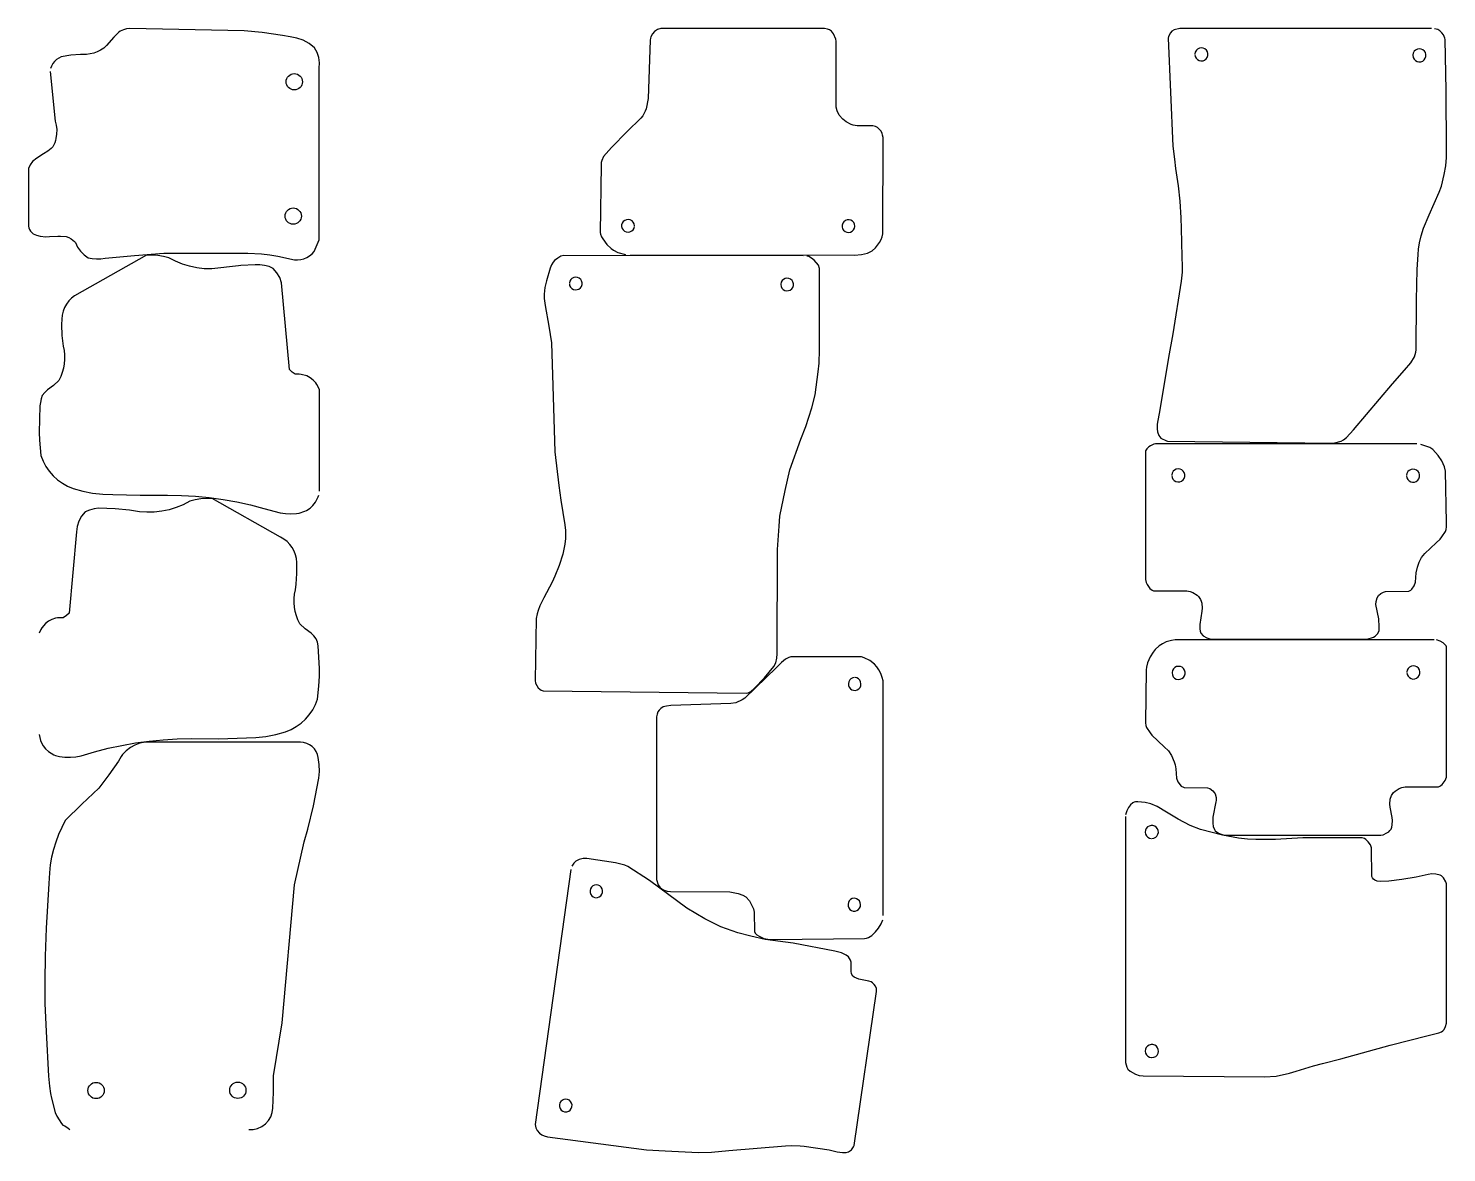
# Model space of a CAD drawing. Header units: metres. Extents: x 1982 to 4504, y 1 to 1999.
import ezdxf

# ---------------------------------------------------------------- set-up
doc = ezdxf.new("R2010")
doc.units = ezdxf.units.M

msp = doc.modelspace()

# ---------------------------------------------------------------- linework, layer by layer
for points in [[(2021.3, 1922.5), (2030, 1834.3), (2032, 1826.8), (2032.9, 1819), (2032.8, 1811.2), (2031.6, 1803.5), (2030.9, 1799.6), (2029.6, 1795.8), (2027.8, 1792.1), (2025.7, 1788.7), (2023.1, 1785.7), (2020.1, 1782.9), (2016.8, 1780.6), (2009.2, 1776.3), (1997.4, 1768.5), (1990.1, 1762.6), (1985.9, 1756.6), (1982.5, 1750.1), (1982.5, 1647.7), (1983.3, 1644.5), (1984.6, 1641.4), (1986.4, 1638.6), (1988.6, 1636.2), (1991.2, 1634.1), (1997.2, 1631.4), (2003.6, 1629.7), (2013.4, 1628.6), (2020, 1628.9), (2034.9, 1630), (2039.8, 1630), (2049.8, 1629.3), (2054.4, 1627.3), (2058.7, 1624.9), (2064.6, 1620.3), (2066.4, 1618.6), (2070.1, 1610.4), (2075.2, 1603.1), (2081.4, 1596.7), (2088.7, 1591.5), (2096.2, 1589.9), (2103.8, 1589.2), (2111.4, 1589.4), (2118.9, 1590.5), (2171, 1595.4), (2223.1, 1599.3), (2372.6, 1599.3), (2397.1, 1598.3), (2411.6, 1596.8), (2426, 1594.4), (2455.5, 1587.9), (2461.2, 1587.7), (2466.8, 1588.3), (2472.3, 1589.7), (2477.6, 1591.9), (2482.5, 1594.8), (2486.9, 1598.4), (2490.7, 1602.5), (2499.4, 1623.1), (2499.4, 1928.3), (2500, 1937.8), (2498.8, 1947.2), (2495.9, 1956.2), (2491.4, 1964.6), (2481.9, 1972), (2471.3, 1977.8), (2459.9, 1981.8), (2448, 1984), (2434.4, 1986.3), (2398, 1991.5), (2365.9, 1994.6), (2163.1, 1999), (2157.2, 1998), (2151.5, 1996.2), (2145.9, 1993.8), (2143.3, 1992.4), (2134.2, 1983.3), (2121.5, 1968.4), (2116.5, 1964.1), (2111, 1960.4), (2105.1, 1957.3), (2098.9, 1955), (2092.5, 1953.5), (2085.9, 1952.7), (2075.1, 1952.7), (2058.1, 1951.5), (2040.8, 1948.2), (2036.4, 1946.2), (2032.3, 1943.6), (2028.7, 1940.2), (2025.7, 1936.3), (2023.5, 1932), (2022, 1927.4)], [(3053.1, 1596.5), (3451, 1595.8), (3463.7, 1597.3), (3474.5, 1599.8), (3482.5, 1603.7), (3488.5, 1609.2), (3495.5, 1618.4), (3498.5, 1623.9), (3500.5, 1628.6), (3501.6, 1633.8), (3502, 1805), (3501.3, 1809.3), (3500.2, 1812.6), (3497.8, 1816.8), (3494.7, 1820.4), (3491.9, 1822.8), (3488.6, 1824.4), (3483.7, 1825.7), (3456.2, 1825.8), (3448.7, 1826.9), (3445.6, 1827.9), (3436.3, 1833.2), (3430.6, 1837.4), (3423.9, 1844.8), (3420.2, 1852.2), (3418.8, 1859.2), (3418.9, 1976.3), (3418.1, 1979.6), (3413.7, 1989.5), (3410.1, 1994), (3406.7, 1996.4), (3403.1, 1997.8), (3397.7, 1999), (3107.1, 1999), (3100.8, 1996.9), (3095.5, 1993.4), (3091.9, 1989.5), (3089.3, 1984.2), (3088.5, 1981.8), (3088.1, 1978.1), (3084.6, 1874.3), (3081.1, 1855.8), (3079.3, 1851.7), (3074.9, 1843.7), (3071.5, 1839.5), (3047.2, 1815.6), (3019.5, 1787.2), (3005.3, 1771.1), (3002.2, 1764.1), (3001, 1760.9), (3000.8, 1755.9), (2999.2, 1636.1), (2999.8, 1633.3), (3001.2, 1628.8), (3003.6, 1624.8), (3011.1, 1615.2), (3018.5, 1607.9), (3023, 1604.6), (3030.7, 1600.4), (3044.1, 1597.1)], [(4477.1, 1998.8), (4029.7, 1999), (4019.6, 1996.6), (4015.4, 1994), (4012.8, 1991.3), (4009.5, 1984.5), (4009, 1981.4), (4017.2, 1789.6), (4019.9, 1766.4), (4022, 1750.2), (4026.6, 1718.9), (4029.4, 1691.7), (4031.3, 1662.2), (4031.9, 1643.5), (4033.1, 1593.6), (4033.9, 1575.7), (4033.6, 1565.5), (4032, 1549.8), (4017, 1456.4), (4009.3, 1414.1), (3994, 1321.2), (3989.5, 1295.6), (3989.5, 1287.4), (3990.1, 1282.1), (3992.2, 1275.4), (3996.1, 1270.6), (4005.8, 1265.7), (4007.8, 1265.6), (4300.5, 1261.7), (4305.5, 1262.2), (4316.3, 1265.2), (4320.7, 1267.6), (4326.2, 1271.8), (4338.7, 1285.4), (4408, 1367), (4429.1, 1391.7), (4440.5, 1404.5), (4446.7, 1415.1), (4449.5, 1423.4), (4449.9, 1427.7), (4450.4, 1515.7), (4451.8, 1570.6), (4453.2, 1596.9), (4454, 1606.4), (4455.8, 1617.6), (4458.8, 1630.4), (4463.1, 1643.7), (4473.2, 1667.8), (4491, 1708), (4494.6, 1718.7), (4499.9, 1739.1), (4502.3, 1754.8), (4503.5, 1769.5), (4504, 1782.3), (4502.9, 1888.4), (4501.1, 1979), (4500.7, 1981.5), (4498.3, 1987.4), (4495.6, 1991.2), (4492.1, 1994.5), (4488.1, 1997.1), (4482.3, 1998.4)], [(4056.5, 1952.7), (4057, 1949.1), (4058.7, 1945.9), (4060.9, 1943.6), (4064.1, 1941.8), (4067.2, 1941.1), (4070.9, 1941.4), (4073.8, 1942.6), (4076.7, 1944.8), (4078.5, 1947.4), (4079.7, 1950.9), (4079.7, 1954.1), (4078.7, 1957.6), (4077, 1960.3), (4074.2, 1962.7), (4071.3, 1964), (4067.7, 1964.4), (4064.5, 1963.9), (4061.3, 1962.2), (4059, 1960), (4057.2, 1956.8), (4056.5, 1953.7)], [(4444, 1951.1), (4444.6, 1947.5), (4446.2, 1944.2), (4448.5, 1941.9), (4451.7, 1940.1), (4454.8, 1939.4), (4458.4, 1939.7), (4461.4, 1940.9), (4464.3, 1943.1), (4466.1, 1945.8), (4467.2, 1949.2), (4467.3, 1952.4), (4466.3, 1956), (4464.6, 1958.7), (4461.8, 1961), (4458.9, 1962.3), (4455.2, 1962.7), (4452.1, 1962.2), (4448.8, 1960.5), (4446.5, 1958.3), (4444.7, 1955.1), (4444.1, 1952)], [(3060.1, 1648), (3059.5, 1651.4), (3057.9, 1654.6), (3055.7, 1656.8), (3052.6, 1658.5), (3049.5, 1659.2), (3046, 1658.9), (3043, 1657.8), (3040.2, 1655.6), (3038.4, 1653.1), (3037.3, 1649.8), (3037.2, 1646.7), (3038.2, 1643.3), (3039.9, 1640.7), (3042.6, 1638.4), (3045.5, 1637.2), (3049, 1636.8), (3052.1, 1637.3), (3055.3, 1638.9), (3057.6, 1641), (3059.4, 1644.1), (3060, 1647.1)], [(3452.1, 1647.7), (3451.5, 1651.2), (3449.9, 1654.3), (3447.7, 1656.5), (3444.6, 1658.3), (3441.5, 1658.9), (3438, 1658.7), (3435, 1657.5), (3432.2, 1655.4), (3430.4, 1652.9), (3429.3, 1649.5), (3429.2, 1646.4), (3430.2, 1643), (3431.9, 1640.5), (3434.6, 1638.2), (3437.5, 1636.9), (3441, 1636.5), (3444.1, 1637), (3447.3, 1638.6), (3449.6, 1640.8), (3451.4, 1643.8), (3452, 1646.8)], [(2500, 1176.7), (2500, 1357), (2495.5, 1366.2), (2493.5, 1369), (2488.8, 1374), (2483.3, 1378.1), (2477.3, 1381.3), (2467.4, 1384), (2464, 1384.4), (2457.1, 1384.2), (2451.7, 1388), (2446.8, 1392.5), (2432.4, 1546.6), (2429.4, 1556), (2424.5, 1564.7), (2418, 1572.3), (2410.4, 1575.6), (2402.5, 1577.8), (2394.3, 1578.9), (2386, 1578.8), (2360.4, 1577.6), (2356.2, 1577.2), (2308.6, 1571.6), (2295.3, 1571.9), (2282.1, 1573.5), (2269.1, 1576.2), (2256.4, 1580.1), (2244.1, 1585.1), (2232.3, 1591.2), (2222.5, 1593.7), (2212.6, 1595.3), (2202.5, 1596.1), (2192.4, 1596), (2064.8, 1523.8), (2059.2, 1519.5), (2054.3, 1514.5), (2050.1, 1508.9), (2046.7, 1502.7), (2044.1, 1496.2), (2042.5, 1489.4), (2041.7, 1482.4), (2041.6, 1472.7), (2042.2, 1453.3), (2044.5, 1434.1), (2045.9, 1426.4), (2046.7, 1418.6), (2046.8, 1410.7), (2046.2, 1402.9), (2044.8, 1395.2), (2042.8, 1387.7), (2040.1, 1380.3), (2036.8, 1373.2), (2027.1, 1364.5), (2016.6, 1356.8), (2011.7, 1352), (2007.3, 1346.8), (2005.3, 1340.7), (2003.9, 1334.4), (2003.1, 1328), (2001.7, 1280.6), (2002.3, 1267), (2004.9, 1239.8), (2008.8, 1229.9), (2013.7, 1220.6), (2019.7, 1211.9), (2026.6, 1204), (2034.4, 1196.9), (2043, 1190.7), (2052.2, 1185.6), (2061.9, 1181.5), (2079.2, 1176.6), (2096.8, 1173.2), (2114.6, 1171.1), (2132.6, 1170.5), (2181.2, 1169.3), (2229.9, 1169.4), (2254.7, 1168.9), (2279.5, 1167.5), (2304.1, 1165.1), (2328.7, 1161.7), (2353.1, 1157.4), (2377.4, 1152.2), (2401.4, 1146), (2429.9, 1137.9), (2439.5, 1136.7), (2449.2, 1136.3), (2458.9, 1136.9), (2463.7, 1137.6), (2474, 1140.7), (2477.2, 1142.3), (2483.2, 1146.2), (2488.4, 1151), (2492.9, 1156.7), (2497.7, 1166.3), (2498.7, 1169.7)], [(3359.8, 1595), (2934.2, 1595.6), (2929, 1594), (2924, 1590.9), (2917.7, 1586.2), (2915.3, 1583.4), (2912.7, 1579), (2910, 1572.9), (2903.4, 1550.1), (2900.8, 1538.3), (2899.4, 1526.6), (2899.4, 1519.2), (2901.1, 1506.7), (2907.8, 1470), (2912.3, 1440.2), (2915, 1364), (2918.5, 1246.5), (2925.3, 1186.8), (2929, 1160.4), (2936.2, 1116.7), (2937.2, 1106.8), (2937.2, 1092.6), (2936.1, 1082.3), (2932.5, 1064.7), (2926.1, 1044.4), (2918.7, 1025.5), (2913.9, 1015.1), (2898.8, 986.9), (2892.1, 972.7), (2888.7, 964.6), (2887.1, 958.8), (2885.4, 950.3), (2883.5, 840), (2884.4, 835.2), (2889.1, 826.8), (2891.6, 824.5), (2894.4, 822.7), (2897.9, 821.5), (3258.6, 817.3), (3262.2, 818.3), (3266.7, 820.8), (3273.6, 826.6), (3291.4, 844.9), (3308, 865.2), (3311.2, 871.7), (3313.3, 879.6), (3313.9, 887.2), (3314.5, 1072.7), (3317.1, 1114.2), (3318.7, 1132.4), (3327.9, 1177.6), (3336.2, 1214.5), (3355.8, 1268.7), (3364.7, 1291.4), (3375.5, 1324.5), (3381.1, 1348), (3386.7, 1388.9), (3388.3, 1404.1), (3389.1, 1427.7), (3389, 1572.4), (3387.1, 1578), (3379.5, 1587.1), (3375, 1590.9), (3369.8, 1593.4), (3366.5, 1594.2)], [(2944.3, 1545.7), (2944.8, 1542.2), (2946.4, 1539), (2948.6, 1536.8), (2951.7, 1535.1), (2954.8, 1534.4), (2958.4, 1534.7), (2961.3, 1535.8), (2964.1, 1538), (2965.9, 1540.5), (2967, 1543.8), (2967.1, 1546.9), (2966.1, 1550.3), (2964.5, 1552.9), (2961.7, 1555.2), (2958.9, 1556.4), (2955.3, 1556.9), (2952.2, 1556.3), (2949, 1554.7), (2946.7, 1552.6), (2945, 1549.5), (2944.3, 1546.5)], [(3320.1, 1543.8), (3320.6, 1540.4), (3322.2, 1537.2), (3324.4, 1535), (3327.5, 1533.3), (3330.6, 1532.6), (3334.2, 1532.9), (3337.1, 1534), (3339.9, 1536.2), (3341.7, 1538.7), (3342.8, 1542), (3342.9, 1545.1), (3341.9, 1548.5), (3340.3, 1551.1), (3337.5, 1553.4), (3334.7, 1554.6), (3331.1, 1555), (3328, 1554.5), (3324.8, 1552.9), (3322.5, 1550.8), (3320.8, 1547.7), (3320.1, 1544.7)], [(4450.8, 1260.8), (3986.6, 1260.6), (3983.5, 1259.8), (3977.6, 1257.2), (3974.4, 1255.2), (3971, 1252), (3968.8, 1248.1), (3968.6, 1246.6), (3968.5, 1019.7), (3969.7, 1014.3), (3971.3, 1010.9), (3976.2, 1003.8), (3980.6, 1000.4), (3983, 999.7), (4042.1, 999.6), (4048, 998.5), (4052.6, 996.7), (4060.2, 991.8), (4063.1, 989.2), (4066.6, 983.8), (4067.8, 981.1), (4068.7, 977.4), (4069.2, 968.8), (4068.8, 963.1), (4065, 939.8), (4065.1, 931.7), (4065.7, 927.8), (4067.1, 924.3), (4071.2, 919.7), (4077.7, 915.8), (4081.2, 914.4), (4085.2, 913.6), (4362.3, 913.6), (4370.7, 915.8), (4373.9, 917.1), (4376.9, 919), (4381.5, 923.6), (4383.8, 928.9), (4384.3, 935.2), (4383.6, 949.9), (4378.3, 974.9), (4378.5, 980.6), (4380.2, 986.8), (4383.1, 991.1), (4387, 994.6), (4391.8, 997.3), (4395.5, 998.1), (4436.5, 998.6), (4440.3, 1000.5), (4442.1, 1002.4), (4446.3, 1008.2), (4448.9, 1014.8), (4449.9, 1031.3), (4452, 1041.4), (4455.4, 1050.3), (4459.1, 1058.5), (4465.2, 1066), (4485.4, 1084.7), (4492.4, 1091.4), (4495.7, 1095.6), (4501.8, 1105), (4503.2, 1108.6), (4503.9, 1113), (4504, 1120.7), (4502.1, 1212.1), (4500.1, 1219.8), (4495.5, 1230.4), (4489.2, 1240.2), (4479.3, 1250.3), (4473.9, 1253.9), (4466.9, 1256.8), (4457.9, 1259.4)], [(4015.2, 1204.6), (4015.8, 1201), (4017.4, 1197.8), (4019.7, 1195.5), (4022.8, 1193.7), (4026, 1193), (4029.6, 1193.3), (4032.6, 1194.4), (4035.5, 1196.7), (4037.3, 1199.3), (4038.4, 1202.8), (4038.5, 1206), (4037.5, 1209.5), (4035.8, 1212.2), (4033, 1214.6), (4030.1, 1215.9), (4026.4, 1216.3), (4023.3, 1215.7), (4020, 1214.1), (4017.7, 1211.9), (4015.9, 1208.7), (4015.2, 1205.5)], [(4432.7, 1204), (4433.2, 1200.4), (4434.9, 1197.1), (4437.1, 1194.8), (4440.3, 1193), (4443.4, 1192.4), (4447.1, 1192.6), (4450, 1193.8), (4452.9, 1196.1), (4454.7, 1198.7), (4455.9, 1202.2), (4455.9, 1205.4), (4454.9, 1208.9), (4453.2, 1211.6), (4450.4, 1213.9), (4447.5, 1215.2), (4443.9, 1215.7), (4440.7, 1215.1), (4437.5, 1213.4), (4435.2, 1211.2), (4433.4, 1208), (4432.7, 1204.9)], [(2001.7, 744.1), (2004, 733.6), (2005.3, 730.3), (2008.8, 724), (2013.2, 718.4), (2018.5, 713.6), (2027.7, 708.1), (2031, 706.7), (2038, 704.9), (2047.6, 703.9), (2057.3, 703.7), (2067, 704.5), (2076.5, 706.3), (2100.3, 713.4), (2124.3, 719.6), (2148.5, 724.8), (2173, 729.1), (2197.5, 732.4), (2222.2, 734.8), (2247, 736.3), (2271.8, 736.7), (2320.5, 736.6), (2387.1, 738.5), (2404.9, 740.5), (2422.5, 744), (2439.8, 748.9), (2449.5, 752.9), (2458.7, 758.1), (2467.3, 764.3), (2475, 771.4), (2482, 779.3), (2488, 788), (2492.9, 797.3), (2496.8, 807.1), (2499, 829.8), (2500, 848), (2500, 861.6), (2497.8, 901.8), (2496.4, 908), (2494.3, 914.1), (2490, 919.4), (2485, 924.1), (2474.6, 931.9), (2464.9, 940.6), (2461.5, 947.7), (2458.9, 955), (2456.8, 962.6), (2455.5, 970.3), (2454.9, 978.1), (2455, 986), (2455.7, 993.7), (2457.2, 1001.4), (2458.4, 1011.1), (2460, 1030.4), (2459.9, 1049.8), (2459.2, 1056.7), (2457.6, 1063.6), (2455, 1070.1), (2451.6, 1076.2), (2447.4, 1081.8), (2442.5, 1086.8), (2436.9, 1091.1), (2430.8, 1094.6), (2309.3, 1163.3), (2299.2, 1163.4), (2289.1, 1162.7), (2279.1, 1161), (2269.4, 1158.6), (2257.6, 1152.5), (2245.3, 1147.4), (2232.6, 1143.6), (2219.6, 1140.8), (2206.4, 1139.3), (2193.1, 1139), (2179.8, 1139.8), (2162.5, 1142.5), (2137, 1145.3), (2107.4, 1146.3), (2099.2, 1145.2), (2091.2, 1143), (2083.7, 1139.7), (2077.2, 1132.1), (2072.3, 1123.4), (2069.2, 1113.9), (2068.1, 1104), (2054.9, 959.9), (2050, 955.4), (2044.5, 951.6), (2034.3, 951.4), (2030.9, 950.7), (2024.4, 948.6), (2018.3, 945.5), (2012.9, 941.3), (2006.2, 933.6), (2004.4, 930.6), (2001.7, 924.4)], [(4482, 912.6), (4021.6, 912.4), (4014.6, 911), (4005.5, 908.5), (3998.6, 905.5), (3993.2, 901.9), (3986.1, 895), (3982.1, 890.2), (3976.9, 882), (3972.4, 871.5), (3970.4, 863.7), (3969.8, 858.9), (3968.5, 764.6), (3969.2, 760.3), (3970.6, 756.6), (3976.7, 747.2), (3980.1, 743), (4002.1, 722.2), (4009.4, 715.3), (4014.9, 706.9), (4019.7, 695.3), (4021.3, 690.3), (4022.5, 683), (4023.6, 666.4), (4026.1, 659.8), (4032.2, 652.2), (4036, 650.2), (4037.5, 650), (4079, 649.4), (4082.9, 647.9), (4088.4, 643.7), (4090.9, 640.8), (4092.3, 638.4), (4094, 632.2), (4094.2, 626.5), (4093.8, 624.3), (4088.3, 596.9), (4088.1, 586.8), (4088.7, 580.5), (4091, 575.2), (4092.7, 573.1), (4098.6, 568.8), (4105.2, 566.3), (4110.2, 565.2), (4387.3, 565.2), (4391.3, 566), (4397.8, 569.2), (4401.3, 571.4), (4403.3, 573.2), (4405.4, 575.9), (4406.7, 579.4), (4407.4, 583.4), (4407.5, 591.4), (4406.9, 596.5), (4403.7, 614.7), (4403.3, 620.4), (4403.8, 629), (4405.9, 635.4), (4409.4, 640.8), (4412.3, 643.4), (4419.9, 648.3), (4424.5, 650.1), (4430.4, 651.2), (4489.4, 651.3), (4491.8, 652), (4493.7, 653.2), (4496.2, 655.4), (4501.1, 662.5), (4503.5, 668.1), (4504, 671.3), (4503.6, 899.7), (4502.9, 901.4), (4501.4, 903.6), (4498, 906.8), (4492.4, 910.1), (4485.8, 912.2)], [(3502, 422.3), (3502, 839.7), (3500.6, 845.5), (3498, 852.2), (3494.6, 859), (3490.9, 864.3), (3486.7, 869), (3478.6, 875.8), (3468.3, 880.6), (3463.7, 882.2), (3338, 882), (3334.5, 881), (3328.5, 877.8), (3321.5, 872.1), (3312.7, 862.9), (3256.3, 808.5), (3251.6, 805.6), (3240, 800.5), (3231.4, 799), (3124.9, 795.6), (3116.9, 794.5), (3110.9, 793), (3107.2, 790.4), (3103.7, 787.2), (3101.7, 784.2), (3100.4, 780.3), (3099.2, 775.2), (3099.2, 486.5), (3102.4, 477.1), (3105.4, 472.9), (3109.2, 469.2), (3112.7, 467.2), (3118, 465.8), (3124.4, 464.9), (3229.6, 464.7), (3244.5, 461.8), (3252.9, 458.8), (3258, 455.6), (3264.3, 448.7), (3271.5, 434), (3272.7, 428.3), (3273.5, 393.7), (3274.9, 390.8), (3277.9, 388), (3281.5, 385.4), (3290, 381.7), (3297.2, 380.2), (3303.2, 379.7), (3469, 381.4), (3472.8, 381.9), (3476.3, 383.5), (3481.8, 387.1), (3488.4, 393.5), (3493.8, 400), (3498.4, 407.7), (3501.4, 414.7)], [(4015.8, 853.6), (4016.4, 850), (4018, 846.7), (4020.2, 844.4), (4023.4, 842.6), (4026.6, 841.9), (4030.2, 842.2), (4033.2, 843.4), (4036.1, 845.6), (4037.9, 848.3), (4039, 851.7), (4039.1, 854.9), (4038.1, 858.5), (4036.4, 861.2), (4033.6, 863.5), (4030.6, 864.8), (4027, 865.2), (4023.9, 864.7), (4020.6, 863), (4018.3, 860.8), (4016.5, 857.6), (4015.8, 854.5)], [(4433.2, 854.3), (4433.8, 850.7), (4435.4, 847.5), (4437.7, 845.2), (4440.8, 843.4), (4444, 842.7), (4447.6, 843), (4450.6, 844.1), (4453.5, 846.4), (4455.3, 849), (4456.4, 852.5), (4456.5, 855.7), (4455.5, 859.2), (4453.8, 861.9), (4451, 864.3), (4448.1, 865.6), (4444.4, 866), (4441.3, 865.4), (4438, 863.8), (4435.7, 861.6), (4433.9, 858.4), (4433.2, 855.2)], [(3451.5, 845.4), (3448, 844.8), (3444.9, 843.2), (3442.7, 841), (3440.9, 837.9), (3440.3, 834.8), (3440.6, 831.3), (3441.7, 828.3), (3443.9, 825.5), (3446.4, 823.7), (3449.7, 822.6), (3452.8, 822.5), (3456.2, 823.5), (3458.8, 825.2), (3461.1, 827.9), (3462.3, 830.8), (3462.7, 834.4), (3462.2, 837.5), (3460.6, 840.7), (3458.4, 842.9), (3455.4, 844.7), (3452.4, 845.4)], [(2374.4, 42), (2382.4, 42.3), (2390.1, 44.1), (2397.3, 47.4), (2403.8, 52), (2409.2, 57.9), (2413.3, 64.6), (2416.1, 72.1), (2417.3, 79.9), (2418.4, 108.6), (2418.1, 137.2), (2433.6, 231.7), (2455.7, 476.9), (2473, 553.4), (2479.5, 576), (2489.6, 617.2), (2499, 666.3), (2500, 678.6), (2499.7, 691), (2498, 703.2), (2496.6, 708.7), (2494.2, 713.9), (2491, 718.5), (2487, 722.6), (2482.4, 725.9), (2477.3, 728.3), (2471.8, 729.8), (2466.1, 730.4), (2189.9, 730.4), (2180.8, 728.6), (2172, 725.4), (2163.9, 721), (2156.5, 715.3), (2150, 708.6), (2147.2, 704.9), (2142.5, 696.9), (2125.3, 672.7), (2107.6, 649), (2077.4, 620.5), (2048, 591.3), (2041.7, 578.9), (2036, 566.1), (2031.2, 553), (2027.1, 539.6), (2023.9, 526), (2021.5, 512.2), (2019.9, 498.3), (2018.9, 479.4), (2014.1, 400), (2012.1, 350.4), (2011.5, 305.7), (2012, 266), (2013.9, 216.4), (2018.3, 137), (2019.8, 119.3), (2021.7, 106.2), (2023.5, 97.5), (2030.4, 72.5), (2033.3, 65.5), (2037, 59), (2041.3, 52.8), (2043.8, 49.9), (2047.1, 48.4), (2053.2, 44.4), (2056, 42)], [(3932.9, 598.6), (3933.2, 161.1), (3934.1, 156.8), (3935.6, 153), (3937.5, 149.6), (3941.4, 145.6), (3950.6, 140.4), (3957.6, 138.3), (3964.3, 137.3), (4180.3, 135.8), (4200.8, 137.1), (4224.5, 142.1), (4236.3, 145.5), (4267.3, 155.1), (4283.1, 159.3), (4315.8, 167.6), (4403.6, 192.2), (4471.4, 209.2), (4490.3, 213.8), (4494.6, 215.7), (4497.5, 217.6), (4499.4, 220), (4502.2, 225.3), (4503.6, 231.2), (4504, 235.4), (4503.5, 478.5), (4502.5, 482.1), (4498.7, 489.4), (4495, 492.9), (4492.3, 494.3), (4484.9, 495.8), (4477.9, 496.3), (4471.2, 495.4), (4450.1, 490.8), (4424.6, 486.1), (4401.2, 483.5), (4386.6, 482.9), (4380.5, 483.7), (4376.6, 485.2), (4374, 487), (4372, 489.6), (4371.2, 492), (4370.5, 542.9), (4368.8, 547.9), (4364.7, 553.6), (4360.5, 557.6), (4358.2, 559.1), (4353.7, 560.5), (4248.2, 560.4), (4199.9, 557.3), (4164.7, 557.6), (4150, 558), (4133.9, 560), (4105.6, 565), (4066.6, 575.3), (4048, 582.3), (4026.5, 593.4), (4006.2, 606.2), (3989.4, 615.9), (3977.9, 620.6), (3968.2, 623), (3955, 624.6), (3951.1, 624.6), (3948.5, 623.9), (3946.1, 622.4), (3942, 619), (3938.5, 614.3), (3935.2, 608.5), (3933.3, 601.5)], [(3979.9, 559.1), (3983.5, 559.7), (3986.7, 561.4), (3989, 563.6), (3990.8, 566.8), (3991.5, 569.9), (3991.2, 573.5), (3990, 576.5), (3987.8, 579.4), (3985.2, 581.2), (3981.7, 582.3), (3978.5, 582.4), (3975, 581.4), (3972.3, 579.7), (3969.9, 576.9), (3968.6, 574), (3968.2, 570.3), (3968.7, 567.2), (3970.4, 563.9), (3972.6, 561.6), (3975.8, 559.8), (3978.9, 559.2)], [(2946.9, 504.2), (2883.5, 51), (2884.6, 45.3), (2887.1, 40.3), (2891.3, 35.4), (2895.4, 32.6), (2899.8, 30.7), (2905.2, 29.2), (3081.6, 6.2), (3114.5, 3.9), (3174.1, 1), (3197.2, 2), (3228, 4.6), (3278.2, 8.7), (3328.6, 13.2), (3338.8, 13.7), (3354.6, 12.9), (3361.8, 12.2), (3406.1, 5.8), (3420.4, 2.5), (3430.2, 1), (3436.2, 1), (3440.8, 2.4), (3445.9, 6), (3449.7, 11.4), (3450.7, 13.9), (3490.4, 287.4), (3490.1, 292.8), (3488.4, 297.1), (3486.3, 300), (3483.5, 302.7), (3480.8, 304.5), (3476.5, 306), (3459.2, 309.4), (3450.4, 312.7), (3448.4, 314.7), (3446.1, 319), (3445.3, 323.5), (3445.4, 335.1), (3445.2, 339.4), (3444.2, 342.9), (3440.4, 349.2), (3436.6, 352), (3428, 356.2), (3416, 359.3), (3342.5, 373.4), (3292.7, 379.7), (3267, 385.4), (3243.6, 391.4), (3213.9, 402.4), (3185, 416.7), (3153.3, 435.2), (3086.8, 484.4), (3048.4, 509.3), (3042.9, 511.7), (3026.6, 516), (2975.2, 523.6), (2968.8, 523.7), (2961.6, 521.7), (2955.9, 518.8), (2952.1, 515.2), (2948.6, 510.1)], [(2990.6, 454.1), (2994.2, 454.2), (2997.5, 455.3), (3000, 457.2), (3002.1, 460.1), (3003.2, 463), (3003.4, 466.6), (3002.7, 469.6), (3001, 472.7), (2998.7, 474.9), (2995.5, 476.4), (2992.5, 476.9), (2989, 476.4), (2986.2, 475.1), (2983.6, 472.7), (2982, 470), (2981.1, 466.6), (2981.2, 463.4), (2982.3, 460), (2984.1, 457.5), (2986.9, 455.3), (2989.8, 454.3)], [(3450.9, 453), (3447.4, 452.5), (3444.3, 450.8), (3442, 448.6), (3440.3, 445.5), (3439.7, 442.5), (3439.9, 438.9), (3441.1, 436), (3443.2, 433.1), (3445.7, 431.3), (3449.1, 430.2), (3452.2, 430.2), (3455.6, 431.1), (3458.1, 432.8), (3460.4, 435.6), (3461.7, 438.4), (3462.1, 442), (3461.5, 445.1), (3459.9, 448.3), (3457.8, 450.5), (3454.7, 452.3), (3451.7, 453)], [(3979.9, 169.9), (3983.6, 170.4), (3986.8, 172.1), (3989.1, 174.3), (3990.9, 177.5), (3991.6, 180.6), (3991.3, 184.3), (3990.1, 187.3), (3987.9, 190.1), (3985.2, 192), (3981.8, 193.1), (3978.6, 193.1), (3975.1, 192.2), (3972.4, 190.4), (3970, 187.6), (3968.7, 184.7), (3968.3, 181.1), (3968.8, 177.9), (3970.5, 174.7), (3972.7, 172.4), (3975.9, 170.6), (3979, 169.9)], [(2936.3, 73.3), (2939.8, 73.4), (2943.2, 74.6), (2945.7, 76.4), (2947.8, 79.3), (2948.9, 82.2), (2949.1, 85.8), (2948.4, 88.9), (2946.6, 92), (2944.4, 94.1), (2941.2, 95.7), (2938.2, 96.2), (2934.7, 95.7), (2931.9, 94.3), (2929.3, 92), (2927.6, 89.3), (2926.7, 85.8), (2926.8, 82.7), (2928, 79.3), (2929.8, 76.7), (2932.6, 74.6), (2935.5, 73.5)]]:
    msp.add_lwpolyline(points)
for centre in [(2455.3, 1904.1), (2453.3, 1665.3), (2354.9, 111.8), (2103, 111.4)]:
    msp.add_circle(centre, 14.5)

doc.saveas('drawing.dxf')
